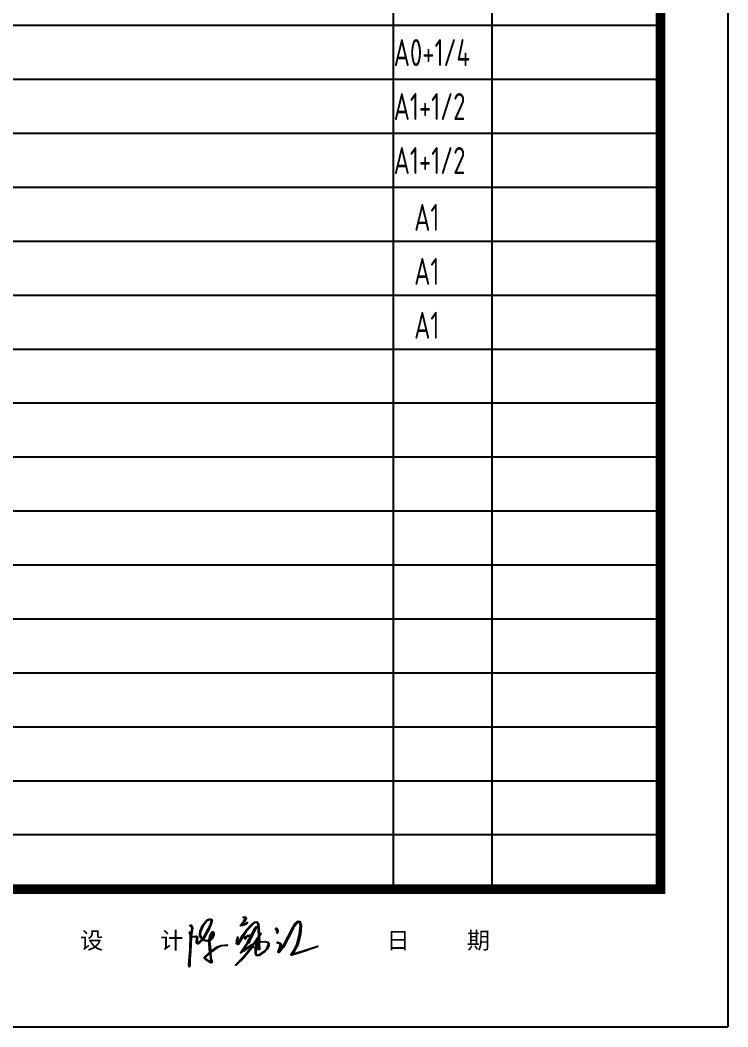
# Model space of a CAD drawing. Extents: x -138012 to 2129925, y -311560 to 0.
# Drawn here: x -127512 to -117012, y -175128 to -160202 of the extents above; entities that cross this region are included whole.
import ezdxf

# ---------------------------------------------------------------- set-up
doc = ezdxf.new("R2010")
doc.units = 0
doc.header["$LTSCALE"] = 1000
doc.header["$MEASUREMENT"] = 0
doc.layers.get('0').update_dxf_attribs({"linetype": 'CONTINUOUS'})
for name, color, linetype in [('PUB_TEXT', 7, 'CONTINUOUS'), ('WALL', 6, 'CONTINUOUS'), ('图框', 4, 'CONTINUOUS')]:
    doc.layers.add(name, color=color, linetype=linetype)
doc.styles.add('iIcon2', font='')
doc.styles.add('TSSD-REIN', font='tssdeng.shx', dxfattribs={"width": 0.7, "bigfont": 'tssdchn.shx'})
doc.styles.get('iIcon2').set_extended_font_data('SimSun')

# ---------------------------------------------------------------- blocks, each defined once
blk = doc.blocks.new('目录')
at = {"layer": '图框'}
for p, q in [((397639, 431173), (397639, 401473)), ((392673, 426573), (392673, 403515)), ((394139, 426573), (394139, 403515)), ((377639, 416323), (396639, 416323)), ((377639, 415523), (396639, 415523)), ((377639, 414723), (396639, 414723)), ((377639, 413923), (396639, 413923)), ((377639, 413123), (396639, 413123)), ((377639, 412323), (396639, 412323)), ((377639, 411523), (396639, 411523)), ((377639, 410723), (396639, 410723)), ((377639, 409923), (396639, 409923)), ((377639, 409123), (396639, 409123)), ((377639, 408323), (396639, 408323)), ((377639, 407523), (396639, 407523)), ((377639, 406723), (396639, 406723)), ((377639, 405923), (396639, 405923)), ((377639, 405123), (396639, 405123)), ((377639, 404323), (396639, 404323)), ((376639, 401473), (397639, 401473))]:
    blk.add_line(p, q, dxfattribs=at)
at = {"layer": '图框', "const_width": 140}
blk.add_lwpolyline([(377639, 403515), (396639, 403515), (396639, 430173), (377639, 430173), (377639, 403515)], dxfattribs=at)
blk.add_lwpolyline([(377639, 403515), (377639, 430173), (396639, 430173), (396639, 403515)], close=True, dxfattribs=at)
at = {"layer": '图框', "style": 'iIcon2'}
for s, p in [('设     计 ', (388029, 402631)), ('日     期', (392575, 402631))]:
    blk.add_text(s, height=250, dxfattribs=at).set_placement(p)
blk = doc.blocks.new('A$C09B56396')
at = {"linetype": 'Continuous'}
h = blk.add_hatch(color=256, dxfattribs=at)
h.paths.add_polyline_path([(12, -53.1), (13.3, -53.7), (14.1, -68.5), (16.1, -75.1), (15.3, -77.4), (12.6, -76.8), (4, -71.4), (-0.2, -67.5), (-0.2, -64.7)], flags=16)
h.paths.add_polyline_path([(150.1, -24.2), (145.1, -25.2), (143.1, -41.2), (150.1, -41.9), (151.1, -39.9)], flags=16)
h.paths.add_polyline_path([(169.1, -21.3), (154.1, -22.2), (152.1, -24.2), (152.9, -43.6), (144.4, -42.9), (142.7, -43.5), (142.6, -54.2), (145.1, -58.6), (151.5, -58.6), (167, -48.3), (173, -41.6), (177.6, -32.2), (177.9, -25.9), (175.6, -23.3)], flags=16)
h.paths.add_polyline_path([(151.1, -21.2), (151.1, -14.2), (150.2, -11.7), (146.7, -22.6), (149.2, -22.5)], flags=17)
h.paths.add_polyline_path([(147.3, -14.6), (145.2, -16), (140.1, -23.2), (141.1, -25.2), (145.1, -23.2)], flags=16)
h.paths.add_polyline_path([(17, -12), (22.4, -2.5), (22.8, 3.4), (21.5, 5), (19.6, 5.3), (17.4, 3.1), (13.7, -7.5), (13, -14.5)], flags=16)
h.paths.add_polyline_path([(198.6, 16.3), (200.6, 17.3), (203.6, 14.3), (204.6, 9.3), (202.6, 3.3), (201.8, 12.3), (198.6, 13.3)])
h.paths.add_polyline_path([(138, 34.4), (146.1, 34.8), (150.1, 29.8), (152.1, 0.8), (154.1, -0.2), (156.1, 1.8), (155.1, -2.2), (152.1, -5.2), (153.1, -21.2), (169.1, -20.2), (176.1, -22.2), (179.1, -25.2), (179.1, -32.2), (174.1, -42.2), (168.1, -49.2), (152.1, -60.2), (144.1, -60.2), (141.1, -54.2), (141.3, -42.2), (140.1, -39.2), (142.3, -35.5), (143.4, -27), (141.1, -26.2), (137.1, -28.2), (134.1, -32.2), (135.3, -34.9), (131.5, -37.7), (107.1, -67.2), (88.1, -86.2), (85.1, -87.2), (107.1, -64), (132.1, -34.2), (131.1, -32.2), (123.3, -36.7), (107.1, -48.2), (99.1, -52.2), (112.6, -32.6), (119.1, -23.5), (120.1, -20.2), (122.6, -16), (127.5, -7.1), (127.8, -4), (121.7, -5.5), (114.4, -9.5), (113.5, -14.2), (109.7, -10), (121.1, -3.2), (129.8, -1.4), (133.4, 4.7), (139.1, 16.8), (142.1, 20.8), (144.1, 20.8), (123.1, -21.2), (123.1, -24.2), (120.1, -25.2), (106.3, -45.3), (110.1, -44.2), (127.3, -31.4), (129.1, -30.2), (133.7, -28.1), (137.5, -24.4), (151.1, -4.2), (149.1, 28.8), (145.4, 33.3), (138.2, 32.7), (128, 22), (114.1, 6.7), (92.1, -29.2), (88, -27.3), (88.6, -17.3), (91.1, -8.2), (89.8, -25.6), (91.5, -27.1), (94, -22.6), (105.1, -3.2), (116.1, 12.8), (129.1, 26.8)])
h.paths.add_polyline_path([(17.2, 39.8), (14.6, 41), (10.5, 41), (4.3, 38.2), (-1.2, 31.3), (-6.7, 24.2), (-14.3, 7.9), (-15, -2.5), (-13.5, -7.5), (-9.4, -12.7), (-7.4, -12.7), (0, 0), (14, 26.9), (16.6, 36.6)], flags=16)
h.paths.add_polyline_path([(10.6, 42.3), (15.6, 42.3), (18.6, 39.6), (15.6, 27.3), (9.6, 13.3), (-6.4, -14.7), (0.9, -17.3), (6.2, -17.7), (10.9, -16.4), (12.6, -6.7), (16.6, 4.3), (18.6, 6.3), (21.6, 6.3), (23.6, 4.3), (23.6, -2.7), (17.6, -12.7), (11.6, -18.7), (12.9, -35.8), (14.1, -47), (16.2, -47.7), (32.8, -36), (44.7, -31.6), (62.6, -30.7), (45.6, -32.7), (33.9, -37.5), (14.6, -51.7), (15.6, -68.7), (17.6, -74.7), (17.6, -79.7), (15.6, -80.7), (2.6, -72.7), (-2.4, -67.7), (-2.4, -64.7), (12.6, -50.7), (9.6, -18.7), (0.3, -18.8), (-7.4, -15.7), (-16.9, -23.9), (-21.4, -26.7), (-25.3, -24.5), (-24.3, -9.5), (-26.7, -7.2), (-40.4, -8.7), (-42.4, -49.7), (-44.2, -69.3), (-44.4, -88.7), (-46.4, -91.7), (-47.4, -86.7), (-43.6, -41.6), (-42.4, -1.7), (-45.5, 5.7), (-40.4, 3.3), (-39.6, 5.5), (-37.8, 17.3), (-40.4, 22.3), (-44.4, 24.3), (-40.4, 25.3), (-36.4, 17.3), (-40.4, -4.7), (-38.4, -6.7), (-26.4, -5.7), (-23.4, -7.7), (-22.8, -9.7), (-24.2, -23.9), (-21.3, -25.3), (-9.6, -15.6), (-10.7, -12.9), (-14.6, -7.8), (-16, -2.2), (-15.4, 8.3), (-7.4, 25.3), (3.6, 39.3)])
h.paths.add_polyline_path([(107.1, 48.8), (113.6, 48.5), (115.1, 44.8), (109.1, 34.8), (102.3, 27.5), (101.7, 25.5), (107, 26.2), (119.1, 32.8), (115.1, 28.1), (106, 24.4), (100.1, 23.8), (99.1, 25.8), (107.8, 35.1), (113.2, 44.9), (112, 46.9), (106.1, 46.8)])
h.paths.add_polyline_path([(261.6, 37.3), (266.6, 36.3), (270.6, 24.3), (268.6, -0.7), (260.6, -29.7), (254.6, -41.7), (246.8, -55.3), (255.2, -53.3), (317.2, -33.3), (315.6, -35.7), (292.7, -43.1), (286.6, -45.7), (256.6, -55.7), (243.6, -58.7), (241.6, -57.7), (252.2, -40.3), (258.3, -28.9), (262.2, -13.7), (266, 0.7), (268.4, 24.4), (265.5, 34.1), (261.8, 34.8), (256, 28.7), (248.4, 18.3), (220.1, -36.9), (209.6, -50.7), (206.6, -51.7), (205.6, -48.7), (210.6, -37.6), (211.8, -28.3), (207, -25.3), (203.9, -25.1), (203.6, -22.7), (210.6, -24.7), (213.6, -27.7), (212.6, -37.7), (208, -47.7), (208.8, -48.4), (218.6, -35.7), (246.6, 19.3), (253.6, 30.3)])
for points in [[(10.6, 42.3), (15.6, 42.3), (18.6, 39.6), (15.6, 27.3), (9.6, 13.3), (-6.4, -14.7), (0.9, -17.3), (6.2, -17.7), (10.9, -16.4), (12.6, -6.7), (16.6, 4.3), (18.6, 6.3), (21.6, 6.3), (23.6, 4.3), (23.6, -2.7), (17.6, -12.7), (11.6, -18.7), (12.9, -35.8), (14.1, -47), (16.2, -47.7), (32.8, -36), (44.7, -31.6), (62.6, -30.7), (45.6, -32.7), (33.9, -37.5), (14.6, -51.7), (15.6, -68.7), (17.6, -74.7), (17.6, -79.7), (15.6, -80.7), (2.6, -72.7), (-2.4, -67.7), (-2.4, -64.7), (12.6, -50.7), (9.6, -18.7), (0.3, -18.8), (-7.4, -15.7), (-16.9, -23.9), (-21.4, -26.7), (-25.3, -24.5), (-24.3, -9.5), (-26.7, -7.2), (-40.4, -8.7), (-42.4, -49.7), (-44.2, -69.3), (-44.4, -88.7), (-46.4, -91.7), (-47.4, -86.7), (-43.6, -41.6), (-42.4, -1.7), (-45.5, 5.7), (-40.4, 3.3), (-39.6, 5.5), (-37.8, 17.3), (-40.4, 22.3), (-44.4, 24.3), (-40.4, 25.3), (-36.4, 17.3), (-40.4, -4.7), (-38.4, -6.7), (-26.4, -5.7), (-23.4, -7.7), (-22.8, -9.7), (-24.2, -23.9), (-21.3, -25.3), (-9.6, -15.6), (-10.7, -12.9), (-14.6, -7.8), (-16, -2.2), (-15.4, 8.3), (-7.4, 25.3), (3.6, 39.3), (10.6, 42.3)], [(17.2, 39.8), (14.6, 41), (10.5, 41), (4.3, 38.2), (-1.2, 31.3), (-6.7, 24.2), (-14.3, 7.9), (-15, -2.5), (-13.5, -7.5), (-9.4, -12.7), (-7.4, -12.7), (0, 0), (14, 26.9), (16.6, 36.6), (17.2, 39.8)], [(138, 34.4), (146.1, 34.8), (150.1, 29.8), (152.1, 0.8), (154.1, -0.2), (156.1, 1.8), (155.1, -2.2), (152.1, -5.2), (153.1, -21.2), (169.1, -20.2), (176.1, -22.2), (179.1, -25.2), (179.1, -32.2), (174.1, -42.2), (168.1, -49.2), (152.1, -60.2), (144.1, -60.2), (141.1, -54.2), (141.3, -42.2), (140.1, -39.2), (142.3, -35.5), (143.4, -27), (141.1, -26.2), (137.1, -28.2), (134.1, -32.2), (135.3, -34.9), (131.5, -37.7), (107.1, -67.2), (88.1, -86.2), (85.1, -87.2), (107.1, -64), (132.1, -34.2), (131.1, -32.2), (123.3, -36.7), (107.1, -48.2), (99.1, -52.2), (112.6, -32.6), (119.1, -23.5), (120.1, -20.2), (122.6, -16), (127.5, -7.1), (127.8, -4), (121.7, -5.5), (114.4, -9.5), (113.5, -14.2), (109.7, -10), (121.1, -3.2), (129.8, -1.4), (133.4, 4.7), (139.1, 16.8), (142.1, 20.8), (144.1, 20.8), (123.1, -21.2), (123.1, -24.2), (120.1, -25.2), (106.3, -45.3), (110.1, -44.2), (127.3, -31.4), (129.1, -30.2), (133.7, -28.1), (137.5, -24.4), (151.1, -4.2), (149.1, 28.8), (145.4, 33.3), (138.2, 32.7), (128, 22), (114.1, 6.7), (92.1, -29.2), (88, -27.3), (88.6, -17.3), (91.1, -8.2), (89.8, -25.6), (91.5, -27.1), (94, -22.6), (105.1, -3.2), (116.1, 12.8), (129.1, 26.8), (138, 34.4)], [(107.1, 48.8), (113.6, 48.5), (115.1, 44.8), (109.1, 34.8), (102.3, 27.5), (101.7, 25.5), (107, 26.2), (119.1, 32.8), (115.1, 28.1), (106, 24.4), (100.1, 23.8), (99.1, 25.8), (107.8, 35.1), (113.2, 44.9), (112, 46.9), (106.1, 46.8), (107.1, 48.8)], [(261.6, 37.3), (266.6, 36.3), (270.6, 24.3), (268.6, -0.7), (260.6, -29.7), (254.6, -41.7), (246.8, -55.3), (255.2, -53.3), (317.2, -33.3), (315.6, -35.7), (292.7, -43.1), (286.6, -45.7), (256.6, -55.7), (243.6, -58.7), (241.6, -57.7), (252.2, -40.3), (258.3, -28.9), (262.2, -13.7), (266, 0.7), (268.4, 24.4), (265.5, 34.1), (261.8, 34.8), (256, 28.7), (248.4, 18.3), (220.1, -36.9), (209.6, -50.7), (206.6, -51.7), (205.6, -48.7), (210.6, -37.6), (211.8, -28.3), (207, -25.3), (203.9, -25.1), (203.6, -22.7), (210.6, -24.7), (213.6, -27.7), (212.6, -37.7), (208, -47.7), (208.8, -48.4), (218.6, -35.7), (246.6, 19.3), (253.6, 30.3), (261.6, 37.3)], [(17, -12), (22.4, -2.5), (22.8, 3.4), (21.5, 5), (19.6, 5.3), (17.4, 3.1), (13.7, -7.5), (13, -14.5), (17, -12)], [(198.6, 16.3), (200.6, 17.3), (203.6, 14.3), (204.6, 9.3), (202.6, 3.3), (201.8, 12.3), (198.6, 13.3), (198.6, 16.3)], [(147.3, -14.6), (145.2, -16), (140.1, -23.2), (141.1, -25.2), (145.1, -23.2), (147.3, -14.6)], [(169.1, -21.3), (154.1, -22.2), (152.1, -24.2), (152.9, -43.6), (144.4, -42.9), (142.7, -43.5), (142.6, -54.2), (145.1, -58.6), (151.5, -58.6), (167, -48.3), (173, -41.6), (177.6, -32.2), (177.9, -25.9), (175.6, -23.3), (169.1, -21.3)], [(150.1, -24.2), (145.1, -25.2), (143.1, -41.2), (150.1, -41.9), (151.1, -39.9), (150.1, -24.2)], [(151.1, -21.2), (151.1, -14.2), (150.2, -11.7), (146.7, -22.6), (149.2, -22.5), (151.1, -21.2)]]:
    blk.add_lwpolyline(points, dxfattribs=at)
blk.add_lwpolyline([(12, -53.1), (13.3, -53.7), (14.1, -68.5), (16.1, -75.1), (15.3, -77.4), (12.6, -76.8), (4, -71.4), (-0.2, -67.5), (-0.2, -64.7)], close=True, dxfattribs=at)

msp = doc.modelspace()

# ---------------------------------------------------------------- block references
at = {"xscale": 5.25, "yscale": 5.25, "zscale": 5.25}
msp.add_blockref('A$C09B56396', (-124762.165, -173754.392), dxfattribs=at)
at = {"layer": 'WALL'}
msp.add_blockref('目录', (-514650.58, -576601.353), dxfattribs=at)

# ---------------------------------------------------------------- texts
at = {"layer": 'PUB_TEXT', "style": 'TSSD-REIN', "width": 0.7}
for s, p in [('A0+1/4', (-121969.564, -160883.811)), ('A1+1/2 ', (-121969.564, -161683.811)), ('A1+1/2 ', (-121969.564, -162483.811)), ('A1', (-121665.743, -163326.622)), ('A1', (-121665.743, -164126.622)), ('A1', (-121665.743, -164926.622))]:
    msp.add_text(s, height=400, dxfattribs=at).set_placement(p)

doc.saveas('drawing.dxf')
